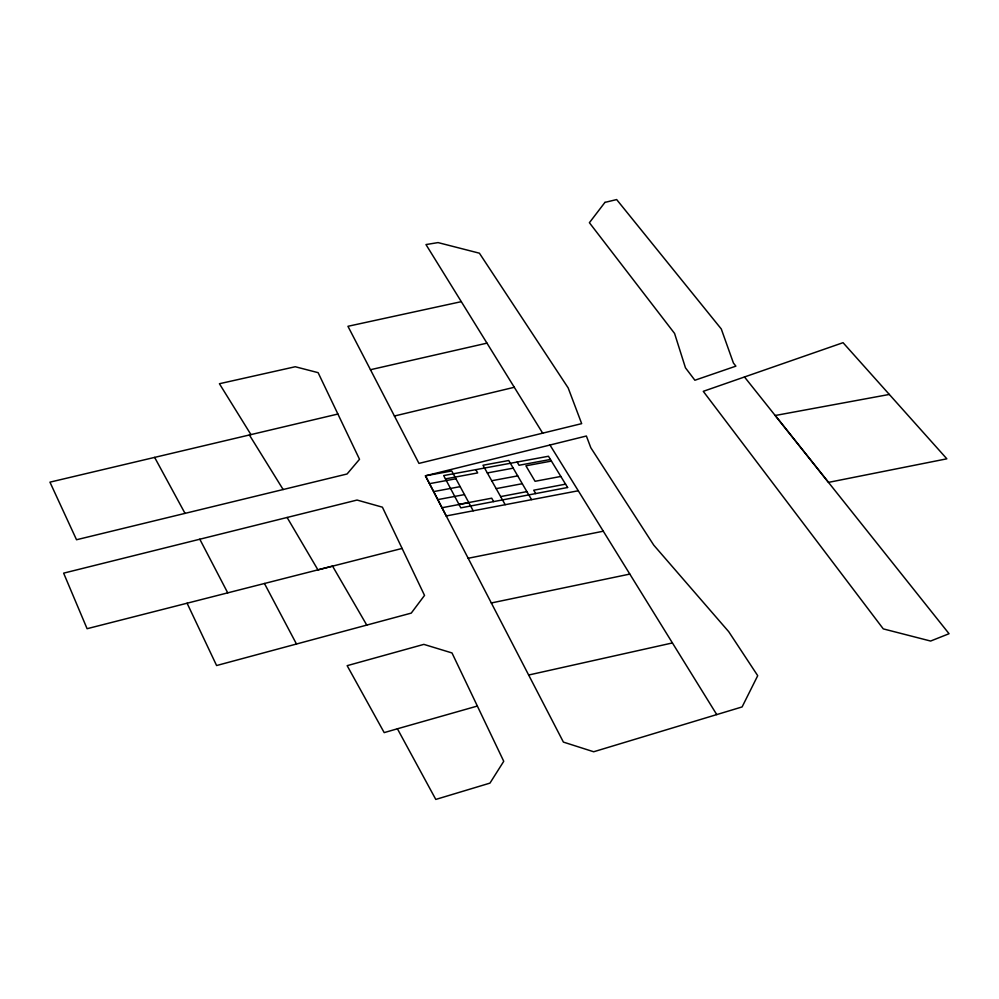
<?xml version="1.0" encoding="UTF-8"?>
<svg xmlns="http://www.w3.org/2000/svg" width="999" height="999" viewBox="0 0 999 999"><rect width="100%" height="100%" fill="white"/><g stroke="black" fill="none" stroke-linecap="round" stroke-linejoin="round"><path stroke-width="1.5" d="M744.492 376.973L703.271 391.333L883.278 628.883L930.618 641.046L949.05 633.716L744.492 376.973L843.056 342.682L946.852 458.816L828.508 482.38L775.236 415.497L889.335 394.443M446.303 516.046L425.424 475.824L586.388 436.014L590.809 447.727L653.746 545.129L728.708 631.668L757.717 675.686L742.107 706.93L593.681 751.76L563.399 742.095L425.462 475.811L451.748 470.979L473.189 510.789M397.415 728.783L384.19 732.617L347.153 665.671L423.851 644.38L451.998 652.946L503.746 761.3L489.96 783.116L435.789 799.425L397.415 728.783L477.335 706.056M366.77 625.099L332.555 566.133L87.088 628.708L63.636 573.151L357.055 500.049L382.405 507.18L424.525 595.404L411.251 613.111L216.596 665.534L187.088 603.209M402.098 548.439L317.932 569.867L287.1 517.457M394.418 416.021L514.31 387.275M337.912 414.036L49.95 482.155L76.523 539.747L347.065 473.988L359.515 459.29L318.119 372.664L295.254 366.745L219.418 383.728L250.949 434.615M461.313 301.661L347.939 326.298L370.467 369.717L486.963 343.144M528.646 675.024L672.402 642.944M491.308 602.971L629.795 574.088M468.169 558.279L603.296 531.206M442.008 507.742L468.806 502.647M500.636 496.603L526.885 491.608M446.253 515.946L578.284 490.759M437.799 499.625L464.473 494.592M496.153 488.636L522.277 483.703M560.839 476.448L535.077 481.293L525.899 465.809L551.423 461.076M459.003 504.408L491.708 498.189L493.606 501.598M565.559 484.153L533.716 490.209L535.701 493.581M433.641 491.595L460.189 486.638M491.708 480.744L517.719 475.886M445.442 478.883L477.659 472.927L475.836 469.642M550.437 459.465L519.055 465.272L517.145 462.038M429.52 483.666L455.944 478.771M487.325 472.952L513.211 468.156M542.682 433.166L425.974 244.568L438.049 242.595L479.408 253.197L568.181 387.937L581.668 423.638L418.956 463.399L370.467 369.717M549.962 445.005L716.758 714.61M249.388 435.002L283.142 489.535M531.543 499.6L508.753 460.502L482.992 465.247L505.169 504.657M154.633 457.392L185.027 513.374M264.448 583.478L296.478 644.018M199.8 539.21L227.735 592.869M604.944 202.385L589.398 222.715L674.575 333.441L685.464 367.819L694.892 380.244L735.888 366.146L733.428 363.049L721.29 328.983L616.658 199.575L604.944 202.385M567.607 487.5L460.826 507.854L443.681 475.574L548.463 456.256L567.607 487.5"/></g></svg>
